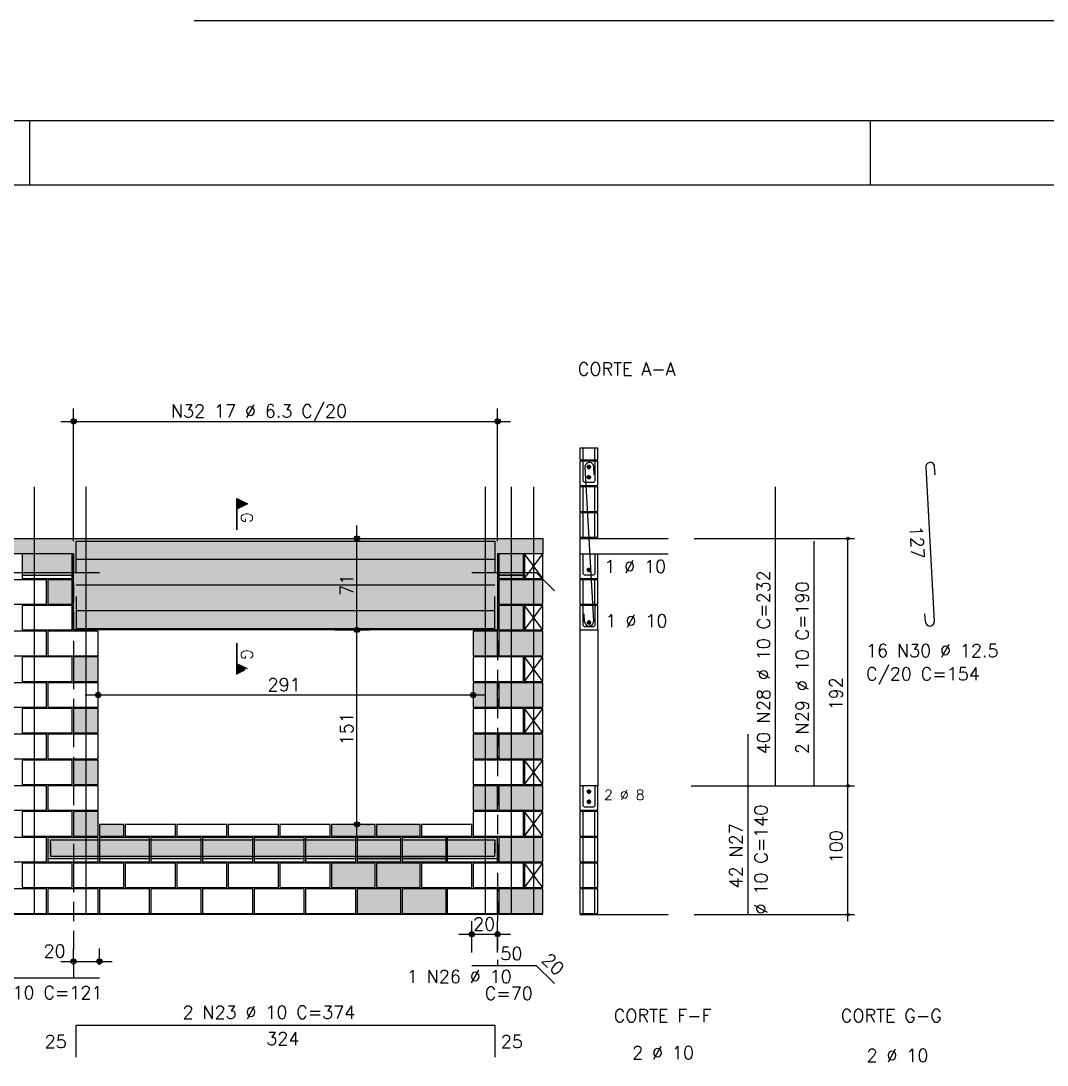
# Model space of a CAD drawing. Extents: x -2 to 121, y -2 to 61.
# Drawn here: x 55.66 to 71.59, y 44.73 to 60.95 of the extents above; entities that cross this region are included whole.
import ezdxf

# ---------------------------------------------------------------- set-up
doc = ezdxf.new("R2010")
doc.units = 0
doc.header["$MEASUREMENT"] = 0
doc.linetypes.add('ESTILO_TQS_0001', pattern=[0.45, 0.3, -0.15])
doc.linetypes.add('HIDDEN', pattern=[0.375, 0.25, -0.125])
doc.layers.get('Defpoints').update_dxf_attribs({"linetype": 'CONTINUOUS'})
for name, color, linetype in [('ARQ_FOLHA', 7, 'CONTINUOUS'), ('PENA_01', 1, 'CONTINUOUS'), ('PENA_02', 2, 'CONTINUOUS'), ('PENA_03', 3, 'CONTINUOUS'), ('PENA_05', 5, 'CONTINUOUS'), ('PENA_09', 254, 'CONTINUOUS'), ('PENA_11', 252, 'CONTINUOUS'), ('PENA_21', 100, 'CONTINUOUS'), ('PENA_23', 50, 'CONTINUOUS')]:
    doc.layers.add(name, color=color, linetype=linetype)
doc.styles.get("Standard").update_dxf_attribs({"font": 'ROMANS.SHX'})

msp = doc.modelspace()

# ---------------------------------------------------------------- linework, layer by layer
at = {"layer": 'ARQ_FOLHA', "color": 1}
for p, q in [((55.8, 58.396255), (55.8, 59.396255)), ((68.85, 58.396255), (68.85, 59.396255))]:
    msp.add_line(p, q, dxfattribs=at)
for points in [[(0, -0.003745), (118.9, -0.003745), (118.9, 59.396255), (0, 59.396255)], [(2.5, 0.996255), (117.9, 0.996255), (117.9, 58.396255), (2.5, 58.396255)]]:
    msp.add_lwpolyline(points, close=True, dxfattribs=at)
at = {"layer": 'Defpoints', "color": 8, "linetype": 'HIDDEN', "ltscale": 100}
msp.add_lwpolyline([(-1.95, 60.946255), (-1.95, -1.553745), (120.85, -1.553745), (120.85, 60.946255)], close=True, dxfattribs=at)
at = {"layer": 'PENA_01', "linetype": 'Continuous'}
for p, q in [((56.48021, 52.870602), (56.48021, 54.928016)), ((63.06021, 52.870602), (63.06021, 54.928016)), ((56.28021, 54.728016), (63.26021, 54.728016)), ((60.87816, 51.290602), (60.87816, 53.110602)), ((60.555064, 52.910602), (61.07816, 52.910602)), ((55.68021, 52.340602), (56.46021, 52.340602)), ((63.08021, 52.340602), (63.46021, 52.340602)), ((60.87816, 48.270602), (60.87816, 51.690602)), ((60.532763, 51.490602), (61.07816, 51.490602)), ((61.006204, 51.490602), (61.07816, 51.490602)), ((56.66021, 50.480602), (62.88021, 50.480602)), ((61.02021, 48.470602), (61.07816, 48.470602)), ((56.08021, 47.940602), (56.86021, 47.940602)), ((56.88021, 47.940602), (57.66021, 47.940602)), ((57.68021, 47.940602), (58.46021, 47.940602)), ((58.48021, 47.940602), (59.26021, 47.940602)), ((59.28021, 47.940602), (60.06021, 47.940602)), ((60.08021, 47.940602), (60.86021, 47.940602)), ((60.88021, 47.940602), (61.56021, 47.940602)), ((61.58021, 47.940602), (62.26021, 47.940602)), ((62.28021, 47.940602), (63.06021, 47.940602)), ((62.66021, 46.48254), (62.66021, 46.966651)), ((63.06021, 46.48254), (63.06021, 46.966651)), ((62.46021, 46.766651), (63.26021, 46.766651)), ((56.48021, 46.289434), (56.48021, 46.544227)), ((56.88021, 46.289434), (56.88021, 46.544227)), ((56.28021, 46.344227), (57.08021, 46.344227))]:
    msp.add_line(p, q, dxfattribs=at)
at = {"layer": 'PENA_01', "linetype": 'ESTILO_TQS_0001'}
for p, q in [((56.48021, 52.670602), (56.48021, 46.089434)), ((63.06021, 52.670602), (63.06021, 46.28254))]:
    msp.add_line(p, q, dxfattribs=at)
at = {"layer": 'PENA_02', "linetype": 'Continuous'}
for p, q in [((63.76021, 52.670602), (63.48021, 52.670602)), ((63.48021, 52.670602), (63.48021, 52.290602)), ((63.76021, 52.290602), (63.76021, 52.670602)), ((63.48021, 52.290602), (63.76021, 52.290602)), ((63.76021, 51.870602), (63.48021, 51.870602)), ((63.48021, 51.870602), (63.48021, 51.490602)), ((63.76021, 51.490602), (63.76021, 51.870602)), ((63.48021, 51.490602), (63.76021, 51.490602)), ((63.76021, 51.070602), (63.48021, 51.070602)), ((63.48021, 51.070602), (63.48021, 50.690602)), ((63.76021, 50.690602), (63.76021, 51.070602)), ((63.48021, 50.690602), (63.76021, 50.690602)), ((63.76021, 50.270602), (63.48021, 50.270602)), ((63.48021, 50.270602), (63.48021, 49.890602)), ((63.76021, 49.890602), (63.76021, 50.270602)), ((63.48021, 49.890602), (63.76021, 49.890602)), ((63.76021, 49.470602), (63.48021, 49.470602)), ((63.48021, 49.470602), (63.48021, 49.090602)), ((63.76021, 49.090602), (63.76021, 49.470602)), ((63.48021, 49.090602), (63.76021, 49.090602)), ((63.76021, 48.670602), (63.48021, 48.670602)), ((63.48021, 48.670602), (63.48021, 48.290602)), ((63.76021, 48.290602), (63.76021, 48.670602)), ((63.48021, 48.290602), (63.76021, 48.290602)), ((63.76021, 47.870602), (63.48021, 47.870602)), ((63.48021, 47.870602), (63.48021, 47.490602)), ((63.76021, 47.490602), (63.76021, 47.870602)), ((63.48021, 47.490602), (63.76021, 47.490602)), ((63.76021, 47.070602), (7.58021, 47.070602))]:
    msp.add_line(p, q, dxfattribs=at)
for points in [[(44.98021, 52.670602), (44.98021, 52.910602), (63.76021, 52.910602), (63.76021, 52.670602), (63.06021, 52.670602), (63.06021, 51.490602), (56.48021, 51.490602), (56.48021, 52.670602), (54.86021, 52.670602), (54.86021, 51.490602), (48.08021, 51.490602), (48.08021, 52.670602), (44.98021, 52.670602)], [(55.68021, 52.290602), (56.46021, 52.290602), (56.46021, 52.670602), (55.68021, 52.670602), (55.68021, 52.290602)], [(63.08021, 52.290602), (63.46021, 52.290602), (63.46021, 52.670602), (63.08021, 52.670602), (63.08021, 52.290602)], [(55.28021, 51.890602), (56.06021, 51.890602), (56.06021, 52.270602), (55.28021, 52.270602), (55.28021, 51.890602)], [(56.08021, 51.890602), (56.46021, 51.890602), (56.46021, 52.270602), (56.08021, 52.270602), (56.08021, 51.890602)], [(63.08021, 51.890602), (63.76021, 51.890602), (63.76021, 52.270602), (63.08021, 52.270602), (63.08021, 51.890602)], [(55.68021, 51.490602), (56.46021, 51.490602), (56.46021, 51.870602), (55.68021, 51.870602), (55.68021, 51.490602)], [(63.08021, 51.490602), (63.46021, 51.490602), (63.46021, 51.870602), (63.08021, 51.870602), (63.08021, 51.490602)], [(55.28021, 51.090602), (56.06021, 51.090602), (56.06021, 51.470602), (55.28021, 51.470602), (55.28021, 51.090602)], [(56.08021, 51.090602), (56.86021, 51.090602), (56.86021, 51.470602), (56.08021, 51.470602), (56.08021, 51.090602)], [(62.68021, 51.090602), (63.06021, 51.090602), (63.06021, 51.470602), (62.68021, 51.470602), (62.68021, 51.090602)], [(63.08021, 51.090602), (63.76021, 51.090602), (63.76021, 51.470602), (63.08021, 51.470602), (63.08021, 51.090602)], [(55.68021, 50.690602), (56.46021, 50.690602), (56.46021, 51.070602), (55.68021, 51.070602), (55.68021, 50.690602)], [(56.48021, 50.690602), (56.86021, 50.690602), (56.86021, 51.070602), (56.48021, 51.070602), (56.48021, 50.690602)], [(62.68021, 50.690602), (63.46021, 50.690602), (63.46021, 51.070602), (62.68021, 51.070602), (62.68021, 50.690602)], [(55.28021, 50.290602), (56.06021, 50.290602), (56.06021, 50.670602), (55.28021, 50.670602), (55.28021, 50.290602)], [(56.08021, 50.290602), (56.86021, 50.290602), (56.86021, 50.670602), (56.08021, 50.670602), (56.08021, 50.290602)], [(62.68021, 50.290602), (63.06021, 50.290602), (63.06021, 50.670602), (62.68021, 50.670602), (62.68021, 50.290602)], [(63.08021, 50.290602), (63.76021, 50.290602), (63.76021, 50.670602), (63.08021, 50.670602), (63.08021, 50.290602)], [(55.68021, 49.890602), (56.46021, 49.890602), (56.46021, 50.270602), (55.68021, 50.270602), (55.68021, 49.890602)], [(56.48021, 49.890602), (56.86021, 49.890602), (56.86021, 50.270602), (56.48021, 50.270602), (56.48021, 49.890602)], [(62.68021, 49.890602), (63.46021, 49.890602), (63.46021, 50.270602), (62.68021, 50.270602), (62.68021, 49.890602)], [(55.28021, 49.490602), (56.06021, 49.490602), (56.06021, 49.870602), (55.28021, 49.870602), (55.28021, 49.490602)], [(56.08021, 49.490602), (56.86021, 49.490602), (56.86021, 49.870602), (56.08021, 49.870602), (56.08021, 49.490602)], [(62.68021, 49.490602), (63.06021, 49.490602), (63.06021, 49.870602), (62.68021, 49.870602), (62.68021, 49.490602)], [(63.08021, 49.490602), (63.76021, 49.490602), (63.76021, 49.870602), (63.08021, 49.870602), (63.08021, 49.490602)], [(55.68021, 49.090602), (56.46021, 49.090602), (56.46021, 49.470602), (55.68021, 49.470602), (55.68021, 49.090602)], [(56.48021, 49.090602), (56.86021, 49.090602), (56.86021, 49.470602), (56.48021, 49.470602), (56.48021, 49.090602)], [(62.68021, 49.090602), (63.46021, 49.090602), (63.46021, 49.470602), (62.68021, 49.470602), (62.68021, 49.090602)], [(55.28021, 48.690602), (56.06021, 48.690602), (56.06021, 49.070602), (55.28021, 49.070602), (55.28021, 48.690602)], [(56.08021, 48.690602), (56.86021, 48.690602), (56.86021, 49.070602), (56.08021, 49.070602), (56.08021, 48.690602)], [(62.68021, 48.690602), (63.06021, 48.690602), (63.06021, 49.070602), (62.68021, 49.070602), (62.68021, 48.690602)], [(63.08021, 48.690602), (63.76021, 48.690602), (63.76021, 49.070602), (63.08021, 49.070602), (63.08021, 48.690602)], [(55.68021, 48.290602), (56.46021, 48.290602), (56.46021, 48.670602), (55.68021, 48.670602), (55.68021, 48.290602)], [(56.48021, 48.290602), (56.86021, 48.290602), (56.86021, 48.670602), (56.48021, 48.670602), (56.48021, 48.290602)], [(62.68021, 48.290602), (63.46021, 48.290602), (63.46021, 48.670602), (62.68021, 48.670602), (62.68021, 48.290602)], [(56.88021, 48.290602), (57.26021, 48.290602), (57.26021, 48.470602), (56.88021, 48.470602), (56.88021, 48.290602)], [(57.28021, 48.290602), (58.06021, 48.290602), (58.06021, 48.470602), (57.28021, 48.470602), (57.28021, 48.290602)], [(58.08021, 48.290602), (58.86021, 48.290602), (58.86021, 48.470602), (58.08021, 48.470602), (58.08021, 48.290602)], [(58.88021, 48.290602), (59.66021, 48.290602), (59.66021, 48.470602), (58.88021, 48.470602), (58.88021, 48.290602)], [(59.68021, 48.290602), (60.46021, 48.290602), (60.46021, 48.470602), (59.68021, 48.470602), (59.68021, 48.290602)], [(60.48021, 48.290602), (61.16021, 48.290602), (61.16021, 48.470602), (60.48021, 48.470602), (60.48021, 48.290602)], [(61.18021, 48.290602), (61.86021, 48.290602), (61.86021, 48.470602), (61.18021, 48.470602), (61.18021, 48.290602)], [(61.88021, 48.290602), (62.66021, 48.290602), (62.66021, 48.470602), (61.88021, 48.470602), (61.88021, 48.290602)], [(55.28021, 47.890602), (56.06021, 47.890602), (56.06021, 48.270602), (55.28021, 48.270602), (55.28021, 47.890602)], [(56.08021, 47.890602), (56.86021, 47.890602), (56.86021, 48.270602), (56.08021, 48.270602), (56.08021, 47.890602)], [(56.88021, 47.890602), (57.66021, 47.890602), (57.66021, 48.270602), (56.88021, 48.270602), (56.88021, 47.890602)], [(57.68021, 47.890602), (58.46021, 47.890602), (58.46021, 48.270602), (57.68021, 48.270602), (57.68021, 47.890602)], [(58.48021, 47.890602), (59.26021, 47.890602), (59.26021, 48.270602), (58.48021, 48.270602), (58.48021, 47.890602)], [(59.28021, 47.890602), (60.06021, 47.890602), (60.06021, 48.270602), (59.28021, 48.270602), (59.28021, 47.890602)], [(60.08021, 47.890602), (60.86021, 47.890602), (60.86021, 48.270602), (60.08021, 48.270602), (60.08021, 47.890602)], [(60.88021, 47.890602), (61.56021, 47.890602), (61.56021, 48.270602), (60.88021, 48.270602), (60.88021, 47.890602)], [(61.58021, 47.890602), (62.26021, 47.890602), (62.26021, 48.270602), (61.58021, 48.270602), (61.58021, 47.890602)], [(62.28021, 47.890602), (63.06021, 47.890602), (63.06021, 48.270602), (62.28021, 48.270602), (62.28021, 47.890602)], [(63.08021, 47.890602), (63.76021, 47.890602), (63.76021, 48.270602), (63.08021, 48.270602), (63.08021, 47.890602)], [(55.68021, 47.490602), (56.46021, 47.490602), (56.46021, 47.870602), (55.68021, 47.870602), (55.68021, 47.490602)], [(56.48021, 47.490602), (57.26021, 47.490602), (57.26021, 47.870602), (56.48021, 47.870602), (56.48021, 47.490602)], [(57.28021, 47.490602), (58.06021, 47.490602), (58.06021, 47.870602), (57.28021, 47.870602), (57.28021, 47.490602)], [(58.08021, 47.490602), (58.86021, 47.490602), (58.86021, 47.870602), (58.08021, 47.870602), (58.08021, 47.490602)], [(58.88021, 47.490602), (59.66021, 47.490602), (59.66021, 47.870602), (58.88021, 47.870602), (58.88021, 47.490602)], [(59.68021, 47.490602), (60.46021, 47.490602), (60.46021, 47.870602), (59.68021, 47.870602), (59.68021, 47.490602)], [(60.48021, 47.490602), (61.16021, 47.490602), (61.16021, 47.870602), (60.48021, 47.870602), (60.48021, 47.490602)], [(61.18021, 47.490602), (61.86021, 47.490602), (61.86021, 47.870602), (61.18021, 47.870602), (61.18021, 47.490602)], [(61.88021, 47.490602), (62.66021, 47.490602), (62.66021, 47.870602), (61.88021, 47.870602), (61.88021, 47.490602)], [(62.68021, 47.490602), (63.46021, 47.490602), (63.46021, 47.870602), (62.68021, 47.870602), (62.68021, 47.490602)], [(55.28021, 47.090602), (56.06021, 47.090602), (56.06021, 47.470602), (55.28021, 47.470602), (55.28021, 47.090602)], [(56.08021, 47.090602), (56.86021, 47.090602), (56.86021, 47.470602), (56.08021, 47.470602), (56.08021, 47.090602)], [(56.88021, 47.090602), (57.66021, 47.090602), (57.66021, 47.470602), (56.88021, 47.470602), (56.88021, 47.090602)], [(57.68021, 47.090602), (58.46021, 47.090602), (58.46021, 47.470602), (57.68021, 47.470602), (57.68021, 47.090602)], [(58.48021, 47.090602), (59.26021, 47.090602), (59.26021, 47.470602), (58.48021, 47.470602), (58.48021, 47.090602)], [(59.28021, 47.090602), (60.06021, 47.090602), (60.06021, 47.470602), (59.28021, 47.470602), (59.28021, 47.090602)], [(60.08021, 47.090602), (60.86021, 47.090602), (60.86021, 47.470602), (60.08021, 47.470602), (60.08021, 47.090602)], [(60.88021, 47.090602), (61.56021, 47.090602), (61.56021, 47.470602), (60.88021, 47.470602), (60.88021, 47.090602)], [(61.58021, 47.090602), (62.26021, 47.090602), (62.26021, 47.470602), (61.58021, 47.470602), (61.58021, 47.090602)], [(62.28021, 47.090602), (63.06021, 47.090602), (63.06021, 47.470602), (62.28021, 47.470602), (62.28021, 47.090602)], [(63.08021, 47.090602), (63.76021, 47.090602), (63.76021, 47.470602), (63.08021, 47.470602), (63.08021, 47.090602)]]:
    msp.add_lwpolyline(points, dxfattribs=at)
for centre, radius in [((56.48021, 54.728016), 0.041625), ((56.48021, 54.728016), 0.02075), ((63.06021, 54.728016), 0.041625), ((63.06021, 54.728016), 0.02075), ((60.87816, 52.910602), 0.04), ((60.87816, 52.910602), 0.02), ((68.498261, 52.910602), 0.02), ((68.498261, 52.910602), 0.01), ((60.87816, 51.490602), 0.04), ((60.87816, 51.490602), 0.04), ((60.87816, 51.490602), 0.02), ((60.87816, 51.490602), 0.02), ((56.86021, 50.480602), 0.04), ((56.86021, 50.480602), 0.02), ((62.68021, 50.480602), 0.04), ((62.68021, 50.480602), 0.02), ((68.498261, 49.070602), 0.02), ((68.498261, 49.070602), 0.01), ((60.87816, 48.470602), 0.04), ((60.87816, 48.470602), 0.02), ((68.498261, 47.070602), 0.02), ((68.498261, 47.070602), 0.01), ((62.66021, 46.766651), 0.04), ((62.66021, 46.766651), 0.02), ((63.06021, 46.766651), 0.04), ((63.06021, 46.766651), 0.02), ((56.48021, 46.344227), 0.04), ((56.88021, 46.344227), 0.04), ((56.48021, 46.344227), 0.02), ((56.88021, 46.344227), 0.02)]:
    msp.add_circle(centre, radius, dxfattribs=at)
at = {"layer": 'PENA_03', "linetype": 'Continuous'}
for p, q in [((64.388266, 54.130602), (64.388266, 54.310602)), ((64.568266, 54.130602), (64.568266, 54.310602)), ((64.388266, 53.330602), (64.388266, 53.710602)), ((64.568266, 53.330602), (64.568266, 53.710602)), ((59.011725, 53.045709), (59.011725, 53.532091)), ((59.011725, 53.532091), (59.177658, 53.449125)), ((59.01242, 53.530963), (59.176097, 53.449125)), ((59.012421, 53.530963), (59.012421, 53.367286)), ((59.024489, 53.525709), (59.024489, 53.37254)), ((59.037253, 53.519327), (59.037253, 53.378922)), ((59.050017, 53.512945), (59.050017, 53.385304)), ((59.062781, 53.506563), (59.062781, 53.391686)), ((59.075545, 53.500181), (59.075545, 53.398068)), ((59.177658, 53.449125), (59.01242, 53.366506)), ((59.176097, 53.449125), (59.012421, 53.367286)), ((59.012421, 53.366506), (59.012421, 53.045709)), ((59.088309, 53.493799), (59.088309, 53.40445)), ((59.101073, 53.487417), (59.101073, 53.410832)), ((59.113837, 53.481035), (59.113837, 53.417214)), ((59.126601, 53.474653), (59.126601, 53.423596)), ((59.139365, 53.468271), (59.139365, 53.429978)), ((59.15213, 53.461889), (59.15213, 53.43636)), ((59.164894, 53.455507), (59.164894, 53.442743)), ((64.388266, 52.930602), (64.388266, 53.310602)), ((64.568266, 52.930602), (64.568266, 53.310602)), ((60.355064, 52.910602), (60.355064, 52.910602)), ((64.338266, 52.910602), (64.338266, 52.290602)), ((64.338266, 52.910602), (65.708945, 52.910602)), ((66.108945, 52.910602), (68.598261, 52.910602)), ((68.498261, 46.970069), (68.498261, 52.910602)), ((56.48021, 52.670602), (56.48021, 52.670602)), ((63.06021, 52.670602), (63.06021, 52.670602)), ((63.48021, 52.290602), (63.76021, 52.670602)), ((63.76021, 52.290602), (63.48021, 52.670602)), ((64.338266, 52.670602), (65.708945, 52.670602)), ((64.388266, 51.890602), (64.388266, 52.270602)), ((64.568266, 51.890602), (64.568266, 52.270602)), ((63.48021, 51.490602), (63.76021, 51.870602)), ((63.76021, 51.490602), (63.48021, 51.870602)), ((60.332763, 51.490602), (60.332763, 51.490602)), ((60.806204, 51.490602), (60.806204, 51.490602)), ((64.338266, 51.490602), (64.338266, 49.070602)), ((64.618266, 51.490602), (64.618266, 49.070602)), ((59.012421, 51.287574), (59.012421, 50.801192)), ((59.013117, 50.966777), (59.013117, 51.287574)), ((63.48021, 50.690602), (63.76021, 51.070602)), ((63.76021, 50.690602), (63.48021, 51.070602)), ((59.178354, 50.884158), (59.013116, 50.966777)), ((59.013117, 50.80232), (59.013117, 50.965997)), ((59.176793, 50.884158), (59.013117, 50.965997)), ((59.025185, 50.807574), (59.025185, 50.960743)), ((59.037949, 50.813956), (59.037949, 50.954361)), ((59.050713, 50.820338), (59.050713, 50.947979)), ((59.063477, 50.82672), (59.063477, 50.941597)), ((59.076241, 50.833102), (59.076241, 50.935215)), ((59.089005, 50.839484), (59.089005, 50.928833)), ((59.101769, 50.845866), (59.101769, 50.922451)), ((59.114533, 50.852248), (59.114533, 50.916069)), ((59.127297, 50.85863), (59.127297, 50.909687)), ((59.140061, 50.865012), (59.140061, 50.903305)), ((56.86021, 50.480602), (56.86021, 50.480602)), ((62.68021, 50.480602), (62.68021, 50.480602)), ((63.48021, 49.890602), (63.76021, 50.270602)), ((63.76021, 49.890602), (63.48021, 50.270602)), ((63.48021, 49.090602), (63.76021, 49.470602)), ((63.76021, 49.090602), (63.48021, 49.470602)), ((66.067014, 49.070602), (68.598261, 49.070602)), ((63.48021, 48.290602), (63.76021, 48.670602)), ((63.76021, 48.290602), (63.48021, 48.670602)), ((64.388266, 48.290602), (64.388266, 48.670602)), ((64.568266, 48.290602), (64.568266, 48.670602)), ((60.82021, 48.470602), (60.82021, 48.470602)), ((64.388266, 47.890602), (64.388266, 48.270602)), ((64.568266, 47.890602), (64.568266, 48.270602)), ((63.48021, 47.490602), (63.76021, 47.870602)), ((63.76021, 47.490602), (63.48021, 47.870602)), ((64.388266, 47.490602), (64.388266, 47.870602)), ((64.568266, 47.490602), (64.568266, 47.870602)), ((64.388266, 47.090602), (64.388266, 47.470602)), ((64.568266, 47.090602), (64.568266, 47.470602)), ((64.338266, 47.070602), (65.708945, 47.070602)), ((66.108945, 47.070602), (68.598261, 47.070602)), ((62.66021, 46.28254), (62.66021, 46.28254)), ((63.06021, 46.28254), (63.06021, 46.28254)), ((56.48021, 46.089434), (56.48021, 46.089434)), ((56.88021, 46.089434), (56.88021, 46.089434))]:
    msp.add_line(p, q, dxfattribs=at)
for points in [[(64.338266, 54.130602), (64.618266, 54.130602), (64.618266, 54.310602), (64.338266, 54.310602), (64.338266, 54.130602)], [(64.338266, 53.730602), (64.618266, 53.730602), (64.618266, 54.110602), (64.338266, 54.110602), (64.338266, 53.730602)], [(64.568266, 54.110602), (64.568266, 53.800602), (64.548266, 53.780602), (64.408266, 53.780602), (64.388266, 53.800602), (64.388266, 54.110602)], [(64.502815, 54.020336), (64.500653, 54.030504), (64.494543, 54.038915), (64.48554, 54.044112), (64.475202, 54.045199), (64.465315, 54.041987), (64.457589, 54.035031), (64.453361, 54.025534), (64.453361, 54.015138), (64.457589, 54.005641), (64.465315, 53.998685), (64.475202, 53.995473), (64.48554, 53.996559), (64.494543, 54.001757), (64.500653, 54.010167), (64.502815, 54.020336)], [(64.502815, 53.861592), (64.500653, 53.87176), (64.494543, 53.880171), (64.48554, 53.885368), (64.475202, 53.886455), (64.465315, 53.883243), (64.457589, 53.876287), (64.453361, 53.86679), (64.453361, 53.856394), (64.457589, 53.846897), (64.465315, 53.839941), (64.475202, 53.836729), (64.48554, 53.837816), (64.494543, 53.843013), (64.500653, 53.851424), (64.502815, 53.861592)], [(64.338266, 53.330602), (64.618266, 53.330602), (64.618266, 53.710602), (64.338266, 53.710602), (64.338266, 53.330602)], [(64.338266, 52.930602), (64.618266, 52.930602), (64.618266, 53.310602), (64.338266, 53.310602), (64.338266, 52.930602)], [(64.338266, 52.290602), (64.618266, 52.290602), (64.618266, 52.670602)], [(64.568266, 52.670602), (64.568266, 52.360602), (64.548266, 52.340602), (64.408266, 52.340602), (64.388266, 52.360602), (64.388266, 52.670602)], [(64.502815, 52.421592), (64.500653, 52.43176), (64.494543, 52.440171), (64.48554, 52.445368), (64.475202, 52.446455), (64.465315, 52.443243), (64.457589, 52.436287), (64.453361, 52.42679), (64.453361, 52.416394), (64.457589, 52.406897), (64.465315, 52.399941), (64.475202, 52.396729), (64.48554, 52.397816), (64.494543, 52.403013), (64.500653, 52.411424), (64.502815, 52.421592)], [(64.338266, 51.890602), (64.618266, 51.890602), (64.618266, 52.270602), (64.338266, 52.270602), (64.338266, 51.890602)], [(64.338266, 51.490602), (64.618266, 51.490602), (64.618266, 51.870602), (64.338266, 51.870602), (64.338266, 51.490602)], [(64.568266, 51.870602), (64.568266, 51.560602), (64.548266, 51.540602), (64.408266, 51.540602), (64.388266, 51.560602), (64.388266, 51.870602)], [(64.504862, 51.605602), (64.502701, 51.61577), (64.49659, 51.62418), (64.487588, 51.629378), (64.477249, 51.630465), (64.467362, 51.627252), (64.459637, 51.620296), (64.455408, 51.6108), (64.455408, 51.600404), (64.459637, 51.590907), (64.467362, 51.583951), (64.477249, 51.580739), (64.487588, 51.581825), (64.49659, 51.587023), (64.502701, 51.595433), (64.504862, 51.605602)], [(64.338266, 48.690602), (64.618266, 48.690602), (64.618266, 49.070602), (64.338266, 49.070602), (64.338266, 48.690602)], [(64.568266, 49.070602), (64.568266, 48.760602), (64.548266, 48.740602), (64.408266, 48.740602), (64.388266, 48.760602), (64.388266, 49.070602)], [(64.502815, 48.980336), (64.500653, 48.990504), (64.494543, 48.998915), (64.48554, 49.004112), (64.475202, 49.005199), (64.465315, 49.001987), (64.457589, 48.995031), (64.453361, 48.985534), (64.453361, 48.975138), (64.457589, 48.965641), (64.465315, 48.958685), (64.475202, 48.955473), (64.48554, 48.956559), (64.494543, 48.961757), (64.500653, 48.970167), (64.502815, 48.980336)], [(64.502815, 48.821592), (64.500653, 48.83176), (64.494543, 48.840171), (64.48554, 48.845368), (64.475202, 48.846455), (64.465315, 48.843243), (64.457589, 48.836287), (64.453361, 48.82679), (64.453361, 48.816394), (64.457589, 48.806897), (64.465315, 48.799941), (64.475202, 48.796729), (64.48554, 48.797816), (64.494543, 48.803013), (64.500653, 48.811424), (64.502815, 48.821592)], [(64.338266, 48.290602), (64.618266, 48.290602), (64.618266, 48.670602), (64.338266, 48.670602), (64.338266, 48.290602)], [(64.338266, 47.890602), (64.618266, 47.890602), (64.618266, 48.270602), (64.338266, 48.270602), (64.338266, 47.890602)], [(64.338266, 47.490602), (64.618266, 47.490602), (64.618266, 47.870602), (64.338266, 47.870602), (64.338266, 47.490602)], [(64.338266, 47.090602), (64.618266, 47.090602), (64.618266, 47.470602), (64.338266, 47.470602), (64.338266, 47.090602)]]:
    msp.add_lwpolyline(points, dxfattribs=at)
for centre in [(64.477815, 54.020336), (64.477815, 53.861592), (64.477815, 52.421592), (64.479862, 51.605602), (64.477815, 48.980336), (64.477815, 48.821592)]:
    msp.add_circle(centre, 0.025, dxfattribs=at)
for points in [[(64.502815, 54.020336), (64.457589, 54.035031), (64.453361, 54.025534)], [(64.502815, 54.020336), (64.453361, 54.025534), (64.453361, 54.015138)], [(64.502815, 54.020336), (64.453361, 54.015138), (64.457589, 54.005641)], [(64.502815, 54.020336), (64.465315, 54.041987), (64.454323, 54.028886)], [(64.502815, 54.020336), (64.454323, 54.028886), (64.454323, 54.011785)], [(64.502815, 54.020336), (64.454323, 54.011785), (64.465315, 53.998685)], [(64.502815, 54.020336), (64.465315, 54.041987), (64.457589, 54.035031)], [(64.502815, 54.020336), (64.457589, 54.005641), (64.465315, 53.998685)], [(64.502815, 54.020336), (64.475202, 54.045199), (64.465315, 54.041987)], [(64.502815, 54.020336), (64.482156, 54.044956), (64.465315, 54.041987)], [(64.502815, 54.020336), (64.465315, 53.998685), (64.482156, 53.995716)], [(64.502815, 54.020336), (64.465315, 53.998685), (64.475202, 53.995473)], [(64.502815, 54.020336), (64.48554, 54.044112), (64.475202, 54.045199)], [(64.502815, 54.020336), (64.475202, 53.995473), (64.48554, 53.996559)], [(64.502815, 54.020336), (64.496966, 54.036406), (64.482156, 54.044956)], [(64.502815, 54.020336), (64.482156, 53.995716), (64.496966, 54.004266)], [(64.502815, 54.020336), (64.494543, 54.038915), (64.48554, 54.044112)], [(64.502815, 54.020336), (64.48554, 53.996559), (64.494543, 54.001757)], [(64.502815, 54.020336), (64.500653, 54.030504), (64.494543, 54.038915)], [(64.502815, 54.020336), (64.494543, 54.001757), (64.500653, 54.010167)], [(64.502815, 54.020336), (64.496966, 54.004266), (64.502815, 54.020336)], [(64.502815, 54.020336), (64.500653, 54.010167), (64.502815, 54.020336)], [(64.502815, 53.861592), (64.457589, 53.876287), (64.453361, 53.86679)], [(64.502815, 53.861592), (64.453361, 53.86679), (64.453361, 53.856394)], [(64.502815, 53.861592), (64.453361, 53.856394), (64.457589, 53.846897)], [(64.502815, 53.861592), (64.465315, 53.883243), (64.454323, 53.870142)], [(64.502815, 53.861592), (64.454323, 53.870142), (64.454323, 53.853041)], [(64.502815, 53.861592), (64.454323, 53.853041), (64.465315, 53.839941)], [(64.502815, 53.861592), (64.465315, 53.883243), (64.457589, 53.876287)], [(64.502815, 53.861592), (64.457589, 53.846897), (64.465315, 53.839941)], [(64.502815, 53.861592), (64.475202, 53.886455), (64.465315, 53.883243)], [(64.502815, 53.861592), (64.482156, 53.886212), (64.465315, 53.883243)], [(64.502815, 53.861592), (64.465315, 53.839941), (64.482156, 53.836972)], [(64.502815, 53.861592), (64.465315, 53.839941), (64.475202, 53.836729)], [(64.502815, 53.861592), (64.48554, 53.885368), (64.475202, 53.886455)], [(64.502815, 53.861592), (64.475202, 53.836729), (64.48554, 53.837816)], [(64.502815, 53.861592), (64.496966, 53.877662), (64.482156, 53.886212)], [(64.502815, 53.861592), (64.482156, 53.836972), (64.496966, 53.845522)], [(64.502815, 53.861592), (64.494543, 53.880171), (64.48554, 53.885368)], [(64.502815, 53.861592), (64.48554, 53.837816), (64.494543, 53.843013)], [(64.502815, 53.861592), (64.500653, 53.87176), (64.494543, 53.880171)], [(64.502815, 53.861592), (64.494543, 53.843013), (64.500653, 53.851424)], [(64.502815, 53.861592), (64.496966, 53.845522), (64.502815, 53.861592)], [(64.502815, 53.861592), (64.500653, 53.851424), (64.502815, 53.861592)], [(64.502815, 52.421592), (64.457589, 52.436287), (64.453361, 52.42679)], [(64.502815, 52.421592), (64.453361, 52.42679), (64.453361, 52.416394)], [(64.502815, 52.421592), (64.453361, 52.416394), (64.457589, 52.406897)], [(64.502815, 52.421592), (64.465315, 52.443243), (64.454323, 52.430142)], [(64.502815, 52.421592), (64.454323, 52.430142), (64.454323, 52.413041)], [(64.502815, 52.421592), (64.454323, 52.413041), (64.465315, 52.399941)], [(64.502815, 52.421592), (64.465315, 52.443243), (64.457589, 52.436287)], [(64.502815, 52.421592), (64.457589, 52.406897), (64.465315, 52.399941)], [(64.502815, 52.421592), (64.475202, 52.446455), (64.465315, 52.443243)], [(64.502815, 52.421592), (64.482156, 52.446212), (64.465315, 52.443243)], [(64.502815, 52.421592), (64.465315, 52.399941), (64.482156, 52.396972)], [(64.502815, 52.421592), (64.465315, 52.399941), (64.475202, 52.396729)], [(64.502815, 52.421592), (64.48554, 52.445368), (64.475202, 52.446455)], [(64.502815, 52.421592), (64.475202, 52.396729), (64.48554, 52.397816)], [(64.502815, 52.421592), (64.496966, 52.437662), (64.482156, 52.446212)], [(64.502815, 52.421592), (64.482156, 52.396972), (64.496966, 52.405522)], [(64.502815, 52.421592), (64.494543, 52.440171), (64.48554, 52.445368)], [(64.502815, 52.421592), (64.48554, 52.397816), (64.494543, 52.403013)], [(64.502815, 52.421592), (64.500653, 52.43176), (64.494543, 52.440171)], [(64.502815, 52.421592), (64.494543, 52.403013), (64.500653, 52.411424)], [(64.502815, 52.421592), (64.496966, 52.405522), (64.502815, 52.421592)], [(64.502815, 52.421592), (64.500653, 52.411424), (64.502815, 52.421592)], [(64.504862, 51.605602), (64.459637, 51.620296), (64.455408, 51.6108)], [(64.504862, 51.605602), (64.455408, 51.6108), (64.455408, 51.600404)], [(64.504862, 51.605602), (64.455408, 51.600404), (64.459637, 51.590907)], [(64.504862, 51.605602), (64.467362, 51.627252), (64.45637, 51.614152)], [(64.504862, 51.605602), (64.45637, 51.614152), (64.45637, 51.597051)], [(64.504862, 51.605602), (64.45637, 51.597051), (64.467362, 51.583951)], [(64.504862, 51.605602), (64.467362, 51.627252), (64.459637, 51.620296)], [(64.504862, 51.605602), (64.459637, 51.590907), (64.467362, 51.583951)], [(64.504862, 51.605602), (64.477249, 51.630465), (64.467362, 51.627252)], [(64.504862, 51.605602), (64.484203, 51.630222), (64.467362, 51.627252)], [(64.504862, 51.605602), (64.467362, 51.583951), (64.484203, 51.580982)], [(64.504862, 51.605602), (64.467362, 51.583951), (64.477249, 51.580739)], [(64.504862, 51.605602), (64.487588, 51.629378), (64.477249, 51.630465)], [(64.504862, 51.605602), (64.477249, 51.580739), (64.487588, 51.581825)], [(64.504862, 51.605602), (64.499013, 51.621672), (64.484203, 51.630222)], [(64.504862, 51.605602), (64.484203, 51.580982), (64.499013, 51.589532)], [(64.504862, 51.605602), (64.49659, 51.62418), (64.487588, 51.629378)], [(64.504862, 51.605602), (64.487588, 51.581825), (64.49659, 51.587023)], [(64.504862, 51.605602), (64.502701, 51.61577), (64.49659, 51.62418)], [(64.504862, 51.605602), (64.49659, 51.587023), (64.502701, 51.595433)], [(64.504862, 51.605602), (64.499013, 51.589532), (64.504862, 51.605602)], [(64.504862, 51.605602), (64.502701, 51.595433), (64.504862, 51.605602)], [(64.502815, 48.980336), (64.457589, 48.995031), (64.453361, 48.985534)], [(64.502815, 48.980336), (64.453361, 48.985534), (64.453361, 48.975138)], [(64.502815, 48.980336), (64.453361, 48.975138), (64.457589, 48.965641)], [(64.502815, 48.980336), (64.465315, 49.001987), (64.454323, 48.988886)], [(64.502815, 48.980336), (64.454323, 48.988886), (64.454323, 48.971785)], [(64.502815, 48.980336), (64.454323, 48.971785), (64.465315, 48.958685)], [(64.502815, 48.980336), (64.465315, 49.001987), (64.457589, 48.995031)], [(64.502815, 48.980336), (64.457589, 48.965641), (64.465315, 48.958685)], [(64.502815, 48.980336), (64.475202, 49.005199), (64.465315, 49.001987)], [(64.502815, 48.980336), (64.482156, 49.004956), (64.465315, 49.001987)], [(64.502815, 48.980336), (64.465315, 48.958685), (64.482156, 48.955716)], [(64.502815, 48.980336), (64.465315, 48.958685), (64.475202, 48.955473)], [(64.502815, 48.980336), (64.48554, 49.004112), (64.475202, 49.005199)], [(64.502815, 48.980336), (64.475202, 48.955473), (64.48554, 48.956559)], [(64.502815, 48.980336), (64.496966, 48.996406), (64.482156, 49.004956)], [(64.502815, 48.980336), (64.482156, 48.955716), (64.496966, 48.964266)], [(64.502815, 48.980336), (64.494543, 48.998915), (64.48554, 49.004112)], [(64.502815, 48.980336), (64.48554, 48.956559), (64.494543, 48.961757)], [(64.502815, 48.980336), (64.500653, 48.990504), (64.494543, 48.998915)], [(64.502815, 48.980336), (64.494543, 48.961757), (64.500653, 48.970167)], [(64.502815, 48.980336), (64.496966, 48.964266), (64.502815, 48.980336)], [(64.502815, 48.980336), (64.500653, 48.970167), (64.502815, 48.980336)], [(64.502815, 48.821592), (64.457589, 48.836287), (64.453361, 48.82679)], [(64.502815, 48.821592), (64.453361, 48.82679), (64.453361, 48.816394)], [(64.502815, 48.821592), (64.453361, 48.816394), (64.457589, 48.806897)], [(64.502815, 48.821592), (64.465315, 48.843243), (64.454323, 48.830142)], [(64.502815, 48.821592), (64.454323, 48.830142), (64.454323, 48.813041)], [(64.502815, 48.821592), (64.454323, 48.813041), (64.465315, 48.799941)], [(64.502815, 48.821592), (64.465315, 48.843243), (64.457589, 48.836287)], [(64.502815, 48.821592), (64.457589, 48.806897), (64.465315, 48.799941)], [(64.502815, 48.821592), (64.475202, 48.846455), (64.465315, 48.843243)], [(64.502815, 48.821592), (64.482156, 48.846212), (64.465315, 48.843243)], [(64.502815, 48.821592), (64.465315, 48.799941), (64.482156, 48.796972)], [(64.502815, 48.821592), (64.465315, 48.799941), (64.475202, 48.796729)], [(64.502815, 48.821592), (64.48554, 48.845368), (64.475202, 48.846455)], [(64.502815, 48.821592), (64.475202, 48.796729), (64.48554, 48.797816)], [(64.502815, 48.821592), (64.496966, 48.837662), (64.482156, 48.846212)], [(64.502815, 48.821592), (64.482156, 48.796972), (64.496966, 48.805522)], [(64.502815, 48.821592), (64.494543, 48.840171), (64.48554, 48.845368)], [(64.502815, 48.821592), (64.48554, 48.797816), (64.494543, 48.803013)], [(64.502815, 48.821592), (64.500653, 48.83176), (64.494543, 48.840171)], [(64.502815, 48.821592), (64.494543, 48.803013), (64.500653, 48.811424)], [(64.502815, 48.821592), (64.496966, 48.805522), (64.502815, 48.821592)], [(64.502815, 48.821592), (64.500653, 48.811424), (64.502815, 48.821592)]]:
    msp.add_solid(points, dxfattribs=at)
at = {"layer": 'PENA_05', "linetype": 'Continuous'}
for p, q in [((64.415483, 54.016933), (64.548392, 51.62328)), ((64.560201, 53.899776), (64.553271, 54.024584)), ((69.705657, 54.016933), (69.838566, 51.62328)), ((69.850375, 53.899776), (69.843445, 54.024584)), ((67.374511, 49.070602), (67.374511, 53.710602)), ((56.52021, 52.370602), (56.52021, 52.870602)), ((56.52021, 52.870602), (63.02021, 52.870602)), ((63.02021, 52.870602), (63.02021, 52.370602)), ((67.974511, 49.070602), (67.974511, 52.870602)), ((56.52021, 52.590602), (63.02021, 52.590602)), ((54.46021, 52.380602), (56.88021, 52.380602)), ((62.66021, 52.380602), (63.66021, 52.380602)), ((63.66021, 52.380602), (63.943053, 52.097759)), ((56.52021, 52.190602), (63.02021, 52.190602)), ((56.52021, 52.010602), (56.52021, 51.510602)), ((63.02021, 51.510602), (63.02021, 52.010602)), ((56.52021, 51.790602), (63.02021, 51.790602)), ((64.410604, 51.615629), (64.403674, 51.740437)), ((69.700778, 51.615629), (69.693848, 51.740437)), ((56.52021, 51.510602), (63.02021, 51.510602)), ((66.948587, 47.070602), (66.948587, 49.870602)), ((56.12021, 48.030602), (56.12021, 48.230602)), ((56.12021, 48.230602), (63.02021, 48.230602)), ((56.12021, 48.180602), (56.12021, 47.980602)), ((63.02021, 48.230602), (63.02021, 48.030602)), ((63.02021, 47.980602), (63.02021, 48.180602)), ((56.12021, 47.980602), (63.02021, 47.980602)), ((62.66021, 46.28254), (63.66021, 46.28254)), ((63.66021, 46.28254), (63.943053, 45.999698)), ((54.46021, 46.089434), (56.88021, 46.089434)), ((56.52021, 44.855394), (56.52021, 45.355394)), ((56.52021, 45.355394), (63.02021, 45.355394)), ((63.02021, 45.355394), (63.02021, 44.855394))]:
    msp.add_line(p, q, dxfattribs=at)
for points in [[(55.87021, 53.710602), (55.87021, 47.070602)], [(56.67021, 53.710602), (56.67021, 47.070602)], [(62.87021, 53.710602), (62.87021, 47.070602)], [(63.27021, 53.710602), (63.27021, 47.070602)], [(63.62021, 53.710602), (63.62021, 47.070602)]]:
    msp.add_lwpolyline(points, dxfattribs=at)
for centre, start, end in [((64.484377, 54.020759), 3.178119, 183.178119), ((69.774551, 54.020759), 3.178119, 183.178119), ((64.479498, 51.619455), 183.178119, 3.178119), ((69.769672, 51.619455), 183.178119, 3.178119)]:
    msp.add_arc(centre, 0.069, start, end, dxfattribs=at)
at = {"layer": 'PENA_09', "linetype": 'Continuous'}
for points in [[(55.68021, 52.340602), (56.46021, 52.340602), (56.46021, 52.670602), (55.68021, 52.670602), (55.68021, 52.340602)], [(63.08021, 52.340602), (63.46021, 52.340602), (63.46021, 52.670602), (63.08021, 52.670602), (63.08021, 52.340602)], [(56.08021, 47.940602), (56.86021, 47.940602), (56.86021, 48.270602), (56.08021, 48.270602), (56.08021, 47.940602)], [(56.88021, 47.940602), (57.66021, 47.940602), (57.66021, 48.270602), (56.88021, 48.270602), (56.88021, 47.940602)], [(57.68021, 47.940602), (58.46021, 47.940602), (58.46021, 48.270602), (57.68021, 48.270602), (57.68021, 47.940602)], [(58.48021, 47.940602), (59.26021, 47.940602), (59.26021, 48.270602), (58.48021, 48.270602), (58.48021, 47.940602)], [(59.28021, 47.940602), (60.06021, 47.940602), (60.06021, 48.270602), (59.28021, 48.270602), (59.28021, 47.940602)], [(60.08021, 47.940602), (60.86021, 47.940602), (60.86021, 48.270602), (60.08021, 48.270602), (60.08021, 47.940602)], [(60.88021, 47.940602), (61.56021, 47.940602), (61.56021, 48.270602), (60.88021, 48.270602), (60.88021, 47.940602)], [(61.58021, 47.940602), (62.26021, 47.940602), (62.26021, 48.270602), (61.58021, 48.270602), (61.58021, 47.940602)], [(62.28021, 47.940602), (63.06021, 47.940602), (63.06021, 48.270602), (62.28021, 48.270602), (62.28021, 47.940602)]]:
    msp.add_lwpolyline(points, dxfattribs=at)
for points in [[(55.68021, 52.340602), (56.46021, 52.340602), (56.46021, 52.670602)], [(55.68021, 52.340602), (56.46021, 52.670602), (55.68021, 52.670602)], [(55.68021, 52.340602), (55.68021, 52.670602), (55.68021, 52.340602)], [(63.08021, 52.340602), (63.46021, 52.340602), (63.46021, 52.670602)], [(63.08021, 52.340602), (63.46021, 52.670602), (63.08021, 52.670602)], [(63.08021, 52.340602), (63.08021, 52.670602), (63.08021, 52.340602)], [(56.08021, 47.940602), (56.86021, 47.940602), (56.86021, 48.270602)], [(56.08021, 47.940602), (56.86021, 48.270602), (56.08021, 48.270602)], [(56.08021, 47.940602), (56.08021, 48.270602), (56.08021, 47.940602)], [(56.88021, 47.940602), (57.66021, 47.940602), (57.66021, 48.270602)], [(56.88021, 47.940602), (57.66021, 48.270602), (56.88021, 48.270602)], [(56.88021, 47.940602), (56.88021, 48.270602), (56.88021, 47.940602)], [(57.68021, 47.940602), (58.46021, 47.940602), (58.46021, 48.270602)], [(57.68021, 47.940602), (58.46021, 48.270602), (57.68021, 48.270602)], [(57.68021, 47.940602), (57.68021, 48.270602), (57.68021, 47.940602)], [(58.48021, 47.940602), (59.26021, 47.940602), (59.26021, 48.270602)], [(58.48021, 47.940602), (59.26021, 48.270602), (58.48021, 48.270602)], [(58.48021, 47.940602), (58.48021, 48.270602), (58.48021, 47.940602)], [(59.28021, 47.940602), (60.06021, 47.940602), (60.06021, 48.270602)], [(59.28021, 47.940602), (60.06021, 48.270602), (59.28021, 48.270602)], [(59.28021, 47.940602), (59.28021, 48.270602), (59.28021, 47.940602)], [(60.08021, 47.940602), (60.86021, 47.940602), (60.86021, 48.270602)], [(60.08021, 47.940602), (60.86021, 48.270602), (60.08021, 48.270602)], [(60.08021, 47.940602), (60.08021, 48.270602), (60.08021, 47.940602)], [(60.88021, 47.940602), (61.56021, 47.940602), (61.56021, 48.270602)], [(60.88021, 47.940602), (61.56021, 48.270602), (60.88021, 48.270602)], [(60.88021, 47.940602), (60.88021, 48.270602), (60.88021, 47.940602)], [(61.58021, 47.940602), (62.26021, 47.940602), (62.26021, 48.270602)], [(61.58021, 47.940602), (62.26021, 48.270602), (61.58021, 48.270602)], [(61.58021, 47.940602), (61.58021, 48.270602), (61.58021, 47.940602)], [(62.28021, 47.940602), (63.06021, 47.940602), (63.06021, 48.270602)], [(62.28021, 47.940602), (63.06021, 48.270602), (62.28021, 48.270602)], [(62.28021, 47.940602), (62.28021, 48.270602), (62.28021, 47.940602)]]:
    msp.add_solid(points, dxfattribs=at)
at = {"layer": 'PENA_11', "linetype": 'Continuous'}
for points in [[(48.08021, 52.670602), (44.98021, 52.670602), (63.76021, 52.910602)], [(63.76021, 52.910602), (44.98021, 52.670602), (44.98021, 52.910602)], [(54.86021, 52.670602), (48.08021, 52.670602), (63.76021, 52.910602)], [(63.76021, 52.910602), (56.48021, 52.670602), (54.86021, 52.670602)], [(56.48021, 52.670602), (63.76021, 52.910602), (56.48021, 51.490602)], [(63.76021, 52.910602), (63.06021, 52.670602), (56.48021, 51.490602)], [(63.76021, 52.910602), (63.76021, 52.670602), (63.06021, 52.670602)], [(63.06021, 52.670602), (63.06021, 51.490602), (56.48021, 51.490602)]]:
    msp.add_solid(points, dxfattribs=at)
at = {"layer": 'PENA_21', "linetype": 'Continuous'}
for points in [[(63.08021, 51.890602), (63.76021, 51.890602), (63.76021, 52.270602), (63.08021, 52.270602), (63.08021, 51.890602)], [(63.08021, 51.090602), (63.76021, 51.090602), (63.76021, 51.470602), (63.08021, 51.470602), (63.08021, 51.090602)], [(63.08021, 50.290602), (63.76021, 50.290602), (63.76021, 50.670602), (63.08021, 50.670602), (63.08021, 50.290602)], [(63.08021, 49.490602), (63.76021, 49.490602), (63.76021, 49.870602), (63.08021, 49.870602), (63.08021, 49.490602)], [(63.08021, 48.690602), (63.76021, 48.690602), (63.76021, 49.070602), (63.08021, 49.070602), (63.08021, 48.690602)], [(60.48021, 48.290602), (61.16021, 48.290602), (61.16021, 48.470602), (60.48021, 48.470602), (60.48021, 48.290602)], [(60.48021, 48.290602), (61.16021, 48.290602), (61.16021, 48.470602), (60.48021, 48.470602), (60.48021, 48.290602)], [(61.18021, 48.290602), (61.86021, 48.290602), (61.86021, 48.470602), (61.18021, 48.470602), (61.18021, 48.290602)], [(61.18021, 48.290602), (61.86021, 48.290602), (61.86021, 48.470602), (61.18021, 48.470602), (61.18021, 48.290602)], [(63.08021, 47.890602), (63.76021, 47.890602), (63.76021, 48.270602), (63.08021, 48.270602), (63.08021, 47.890602)], [(60.48021, 47.490602), (61.16021, 47.490602), (61.16021, 47.870602), (60.48021, 47.870602), (60.48021, 47.490602)], [(60.88021, 47.890602), (61.56021, 47.890602), (61.56021, 47.940602), (60.88021, 47.940602), (60.88021, 47.890602)], [(61.18021, 47.490602), (61.86021, 47.490602), (61.86021, 47.870602), (61.18021, 47.870602), (61.18021, 47.490602)], [(61.58021, 47.890602), (62.26021, 47.890602), (62.26021, 47.940602), (61.58021, 47.940602), (61.58021, 47.890602)], [(60.88021, 47.090602), (61.56021, 47.090602), (61.56021, 47.470602), (60.88021, 47.470602), (60.88021, 47.090602)], [(61.58021, 47.090602), (62.26021, 47.090602), (62.26021, 47.470602), (61.58021, 47.470602), (61.58021, 47.090602)], [(63.08021, 47.090602), (63.76021, 47.090602), (63.76021, 47.470602), (63.08021, 47.470602), (63.08021, 47.090602)]]:
    msp.add_lwpolyline(points, dxfattribs=at)
for points in [[(63.08021, 51.890602), (63.76021, 51.890602), (63.76021, 52.270602)], [(63.08021, 51.890602), (63.76021, 52.270602), (63.08021, 52.270602)], [(63.08021, 51.890602), (63.08021, 52.270602), (63.08021, 51.890602)], [(63.08021, 51.090602), (63.76021, 51.090602), (63.76021, 51.470602)], [(63.08021, 51.090602), (63.76021, 51.470602), (63.08021, 51.470602)], [(63.08021, 51.090602), (63.08021, 51.470602), (63.08021, 51.090602)], [(63.08021, 50.290602), (63.76021, 50.290602), (63.76021, 50.670602)], [(63.08021, 50.290602), (63.76021, 50.670602), (63.08021, 50.670602)], [(63.08021, 50.290602), (63.08021, 50.670602), (63.08021, 50.290602)], [(63.08021, 49.490602), (63.76021, 49.490602), (63.76021, 49.870602)], [(63.08021, 49.490602), (63.76021, 49.870602), (63.08021, 49.870602)], [(63.08021, 49.490602), (63.08021, 49.870602), (63.08021, 49.490602)], [(63.08021, 48.690602), (63.76021, 48.690602), (63.76021, 49.070602)], [(63.08021, 48.690602), (63.76021, 49.070602), (63.08021, 49.070602)], [(63.08021, 48.690602), (63.08021, 49.070602), (63.08021, 48.690602)], [(60.48021, 48.290602), (61.16021, 48.290602), (61.16021, 48.470602)], [(60.48021, 48.290602), (61.16021, 48.470602), (60.48021, 48.470602)], [(60.48021, 48.290602), (60.48021, 48.470602), (60.48021, 48.290602)], [(60.48021, 48.290602), (61.16021, 48.290602), (61.16021, 48.470602)], [(60.48021, 48.290602), (61.16021, 48.470602), (60.48021, 48.470602)], [(60.48021, 48.290602), (60.48021, 48.470602), (60.48021, 48.290602)], [(61.18021, 48.290602), (61.86021, 48.290602), (61.86021, 48.470602)], [(61.18021, 48.290602), (61.86021, 48.470602), (61.18021, 48.470602)], [(61.18021, 48.290602), (61.18021, 48.470602), (61.18021, 48.290602)], [(61.18021, 48.290602), (61.86021, 48.290602), (61.86021, 48.470602)], [(61.18021, 48.290602), (61.86021, 48.470602), (61.18021, 48.470602)], [(61.18021, 48.290602), (61.18021, 48.470602), (61.18021, 48.290602)], [(63.08021, 47.890602), (63.76021, 47.890602), (63.76021, 48.270602)], [(63.08021, 47.890602), (63.76021, 48.270602), (63.08021, 48.270602)], [(63.08021, 47.890602), (63.08021, 48.270602), (63.08021, 47.890602)], [(60.48021, 47.490602), (61.16021, 47.490602), (61.16021, 47.870602)], [(60.48021, 47.490602), (61.16021, 47.870602), (60.48021, 47.870602)], [(60.48021, 47.490602), (60.48021, 47.870602), (60.48021, 47.490602)], [(60.88021, 47.890602), (61.56021, 47.890602), (61.56021, 47.940602)], [(60.88021, 47.890602), (61.56021, 47.940602), (60.88021, 47.940602)], [(60.88021, 47.890602), (60.88021, 47.940602), (60.88021, 47.890602)], [(61.18021, 47.490602), (61.86021, 47.490602), (61.86021, 47.870602)], [(61.18021, 47.490602), (61.86021, 47.870602), (61.18021, 47.870602)], [(61.18021, 47.490602), (61.18021, 47.870602), (61.18021, 47.490602)], [(61.58021, 47.890602), (62.26021, 47.890602), (62.26021, 47.940602)], [(61.58021, 47.890602), (62.26021, 47.940602), (61.58021, 47.940602)], [(61.58021, 47.890602), (61.58021, 47.940602), (61.58021, 47.890602)], [(60.88021, 47.090602), (61.56021, 47.090602), (61.56021, 47.470602)], [(60.88021, 47.090602), (61.56021, 47.470602), (60.88021, 47.470602)], [(60.88021, 47.090602), (60.88021, 47.470602), (60.88021, 47.090602)], [(61.58021, 47.090602), (62.26021, 47.090602), (62.26021, 47.470602)], [(61.58021, 47.090602), (62.26021, 47.470602), (61.58021, 47.470602)], [(61.58021, 47.090602), (61.58021, 47.470602), (61.58021, 47.090602)], [(63.08021, 47.090602), (63.76021, 47.090602), (63.76021, 47.470602)], [(63.08021, 47.090602), (63.76021, 47.470602), (63.08021, 47.470602)], [(63.08021, 47.090602), (63.08021, 47.470602), (63.08021, 47.090602)]]:
    msp.add_solid(points, dxfattribs=at)
at = {"layer": 'PENA_23', "linetype": 'Continuous'}
for points in [[(56.08021, 51.890602), (56.46021, 51.890602), (56.46021, 52.270602), (56.08021, 52.270602), (56.08021, 51.890602)], [(63.08021, 52.290602), (63.46021, 52.290602), (63.46021, 52.340602), (63.08021, 52.340602), (63.08021, 52.290602)], [(63.08021, 51.490602), (63.46021, 51.490602), (63.46021, 51.870602), (63.08021, 51.870602), (63.08021, 51.490602)], [(62.68021, 51.090602), (63.06021, 51.090602), (63.06021, 51.470602), (62.68021, 51.470602), (62.68021, 51.090602)], [(56.48021, 50.690602), (56.86021, 50.690602), (56.86021, 51.070602), (56.48021, 51.070602), (56.48021, 50.690602)], [(62.68021, 50.290602), (63.06021, 50.290602), (63.06021, 50.670602), (62.68021, 50.670602), (62.68021, 50.290602)], [(56.48021, 49.890602), (56.86021, 49.890602), (56.86021, 50.270602), (56.48021, 50.270602), (56.48021, 49.890602)], [(62.68021, 49.490602), (63.06021, 49.490602), (63.06021, 49.870602), (62.68021, 49.870602), (62.68021, 49.490602)], [(56.48021, 49.090602), (56.86021, 49.090602), (56.86021, 49.470602), (56.48021, 49.470602), (56.48021, 49.090602)], [(62.68021, 48.690602), (63.06021, 48.690602), (63.06021, 49.070602), (62.68021, 49.070602), (62.68021, 48.690602)], [(56.48021, 48.290602), (56.86021, 48.290602), (56.86021, 48.670602), (56.48021, 48.670602), (56.48021, 48.290602)], [(56.88021, 48.290602), (57.26021, 48.290602), (57.26021, 48.470602), (56.88021, 48.470602), (56.88021, 48.290602)], [(56.88021, 48.290602), (57.26021, 48.290602), (57.26021, 48.470602), (56.88021, 48.470602), (56.88021, 48.290602)]]:
    msp.add_lwpolyline(points, dxfattribs=at)
for points in [[(56.08021, 51.890602), (56.46021, 51.890602), (56.46021, 52.270602)], [(56.08021, 51.890602), (56.46021, 52.270602), (56.08021, 52.270602)], [(56.08021, 51.890602), (56.08021, 52.270602), (56.08021, 51.890602)], [(63.08021, 52.290602), (63.46021, 52.290602), (63.46021, 52.340602)], [(63.08021, 52.290602), (63.46021, 52.340602), (63.08021, 52.340602)], [(63.08021, 52.290602), (63.08021, 52.340602), (63.08021, 52.290602)], [(63.08021, 51.490602), (63.46021, 51.490602), (63.46021, 51.870602)], [(63.08021, 51.490602), (63.46021, 51.870602), (63.08021, 51.870602)], [(63.08021, 51.490602), (63.08021, 51.870602), (63.08021, 51.490602)], [(62.68021, 51.090602), (63.06021, 51.090602), (63.06021, 51.470602)], [(62.68021, 51.090602), (63.06021, 51.470602), (62.68021, 51.470602)], [(62.68021, 51.090602), (62.68021, 51.470602), (62.68021, 51.090602)], [(56.48021, 50.690602), (56.86021, 50.690602), (56.86021, 51.070602)], [(56.48021, 50.690602), (56.86021, 51.070602), (56.48021, 51.070602)], [(56.48021, 50.690602), (56.48021, 51.070602), (56.48021, 50.690602)], [(62.68021, 50.290602), (63.06021, 50.290602), (63.06021, 50.670602)], [(62.68021, 50.290602), (63.06021, 50.670602), (62.68021, 50.670602)], [(62.68021, 50.290602), (62.68021, 50.670602), (62.68021, 50.290602)], [(56.48021, 49.890602), (56.86021, 49.890602), (56.86021, 50.270602)], [(56.48021, 49.890602), (56.86021, 50.270602), (56.48021, 50.270602)], [(56.48021, 49.890602), (56.48021, 50.270602), (56.48021, 49.890602)], [(62.68021, 49.490602), (63.06021, 49.490602), (63.06021, 49.870602)], [(62.68021, 49.490602), (63.06021, 49.870602), (62.68021, 49.870602)], [(62.68021, 49.490602), (62.68021, 49.870602), (62.68021, 49.490602)], [(56.48021, 49.090602), (56.86021, 49.090602), (56.86021, 49.470602)], [(56.48021, 49.090602), (56.86021, 49.470602), (56.48021, 49.470602)], [(56.48021, 49.090602), (56.48021, 49.470602), (56.48021, 49.090602)], [(62.68021, 48.690602), (63.06021, 48.690602), (63.06021, 49.070602)], [(62.68021, 48.690602), (63.06021, 49.070602), (62.68021, 49.070602)], [(62.68021, 48.690602), (62.68021, 49.070602), (62.68021, 48.690602)], [(56.48021, 48.290602), (56.86021, 48.290602), (56.86021, 48.670602)], [(56.48021, 48.290602), (56.86021, 48.670602), (56.48021, 48.670602)], [(56.48021, 48.290602), (56.48021, 48.670602), (56.48021, 48.290602)], [(56.88021, 48.290602), (57.26021, 48.290602), (57.26021, 48.470602)], [(56.88021, 48.290602), (57.26021, 48.470602), (56.88021, 48.470602)], [(56.88021, 48.290602), (56.88021, 48.470602), (56.88021, 48.290602)], [(56.88021, 48.290602), (57.26021, 48.290602), (57.26021, 48.470602)], [(56.88021, 48.290602), (57.26021, 48.470602), (56.88021, 48.470602)], [(56.88021, 48.290602), (56.88021, 48.470602), (56.88021, 48.290602)]]:
    msp.add_solid(points, dxfattribs=at)

# ---------------------------------------------------------------- texts
at = {"layer": 'PENA_03', "linetype": 'Continuous'}
for s, height, p in [('CORTE A-A', 0.2, (64.30513, 55.442461)), ('N32 17 %%c 6.3 C/20', 0.2, (57.99021, 54.788016)), ('1 %%c 10', 0.2, (64.716301, 52.376321)), ('1 %%c 10', 0.2, (64.736584, 51.531202)), ('16 N30 %%c 12.5', 0.2, (68.778441, 51.070398)), ('C/20 C=154', 0.2, (68.77876, 50.708799)), ('291', 0.2, (59.49021, 50.540602)), ('2 %%c 8', 0.16, (64.710971, 48.850342)), ('20', 0.2, (62.68021, 46.826651)), ('20', 0.2, (56.013544, 46.404227)), ('50', 0.2, (63.103005, 46.366769)), ('1 N26 %%c 10', 0.2, (61.650855, 46.009795)), ('1 N21 %%c 10 C=121', 0.2, (54.245125, 45.760464)), ('C=70', 0.2, (62.861605, 45.749638)), ('2 N23 %%c 10 C=374', 0.2, (58.17021, 45.455394)), ('CORTE F-F', 0.2, (64.863011, 45.402562)), ('CORTE G-G', 0.2, (68.3874, 45.402562)), ('324', 0.2, (59.47021, 45.045394)), ('25', 0.2, (56.03021, 45.000394)), ('25', 0.2, (63.11021, 45.000394)), ('2 %%c 10', 0.2, (65.14887, 44.827109)), ('2 %%c 10', 0.2, (68.78736, 44.785336))]:
    msp.add_text(s, height=height, dxfattribs=at).set_placement(p)
for s, height, rotation, p in [('G', 0.18, 270, (59.078754, 53.313692)), ('127', 0.2, 273.178119, (69.455941, 53.103013)), ('40 N28 %%c 10 C=232', 0.2, 90, (67.288069, 49.561403)), ('71', 0.2, 90, (60.81816, 52.020602)), ('2 N29 %%c 10 C=190', 0.2, 90, (67.888069, 49.561403)), ('G', 0.18, 270, (59.07945, 51.19102)), ('192', 0.2, 90, (68.412868, 50.242408)), ('151', 0.2, 90, (60.81816, 49.700602)), ('%%c 10 C=140', 0.2, 90, (67.24735, 47.072177)), ('42 N27', 0.2, 90, (66.862358, 47.478557)), ('100', 0.2, 90, (68.414483, 47.866849)), ('20', 0.2, 315, (63.730921, 46.353251))]:
    msp.add_text(s, height=height, rotation=rotation, dxfattribs=at).set_placement(p)

doc.saveas('drawing.dxf')
